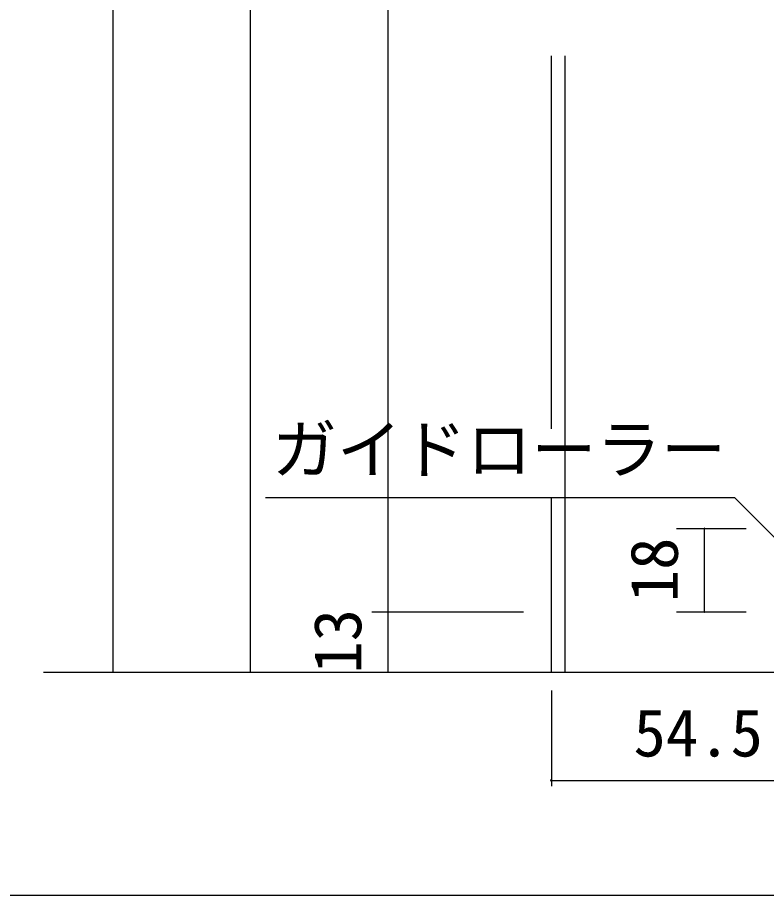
# Model space of a CAD drawing. Units: millimetres, scale not verified. Extents: x -800 to 800, y -554 to 554.
# Drawn here: x -594.8 to -433.2, y -27 to 162.5 of the extents above; entities that cross this region are included whole.
import ezdxf
from ezdxf.enums import TextEntityAlignment as Align

# ---------------------------------------------------------------- set-up
doc = ezdxf.new("R2010")
doc.units = ezdxf.units.MM
doc.header["$LTSCALE"] = 4
for name, color, linetype, lineweight in [('1-0', 7, 'Continuous', 25), ('1-4_0', 7, 'Continuous', 25), ('2-0', 7, 'Continuous', 25)]:
    doc.layers.add(name, color=color, linetype=linetype, lineweight=lineweight)
doc.styles.add('ＭＳ ゴシック', font='')
doc.styles.get('ＭＳ ゴシック').set_extended_font_data('MS Gothic')

msp = doc.modelspace()

# ---------------------------------------------------------------- linework, layer by layer
at = {"layer": '1-0'}
msp.add_lwpolyline([(152, -27), (-780, -27), (-780, 534)], dxfattribs=at)
at = {"layer": '1-4_0'}
msp.add_lwpolyline([(152, -27), (-780, -27), (-780, 534)], dxfattribs=at)
msp.add_lwpolyline([(152, -27), (-780, -27), (-780, 534)], dxfattribs=at)
at = {"layer": '2-0'}
for p, q in [((-574.225, 166.55), (-574.225, 21.197)), ((-544.574, 166.55), (-544.574, 21.197)), ((-514.925, 166.55), (-514.925, 21.197)), ((-479.624, 73.693), (-479.624, 154.212)), ((-476.623, 21.197), (-476.623, 154.212)), ((-541.281, 58.864), (-440.089, 58.864)), ((-479.624, 21.197), (-479.624, 58.863)), ((-440.089, 58.864), (-416.069, 34.847)), ((-452.623, 52.195), (-437.624, 52.195)), ((-446.624, 52.195), (-446.624, 34.195)), ((-446.585, 52.199), (-446.585, 52.195)), ((-518.339, 34.194), (-485.624, 34.194)), ((-514.885, 34.198), (-514.885, 34.194)), ((-452.623, 34.194), (-437.624, 34.194)), ((-446.585, 34.198), (-446.585, 34.194)), ((-589.173, 21.197), (-120.828, 21.197)), ((-574.186, 21.2), (-574.185, 21.197)), ((-544.535, 21.2), (-544.535, 21.197)), ((-514.885, 21.2), (-514.885, 21.197)), ((-479.624, 17.197), (-479.624, -3.411)), ((-479.624, -2.161), (-425.124, -2.161))]:
    msp.add_line(p, q, dxfattribs=at)
for centre, radius, start, end in [((-446.625, 52.195), 0.038, 165.79556, 171.35566), ((-446.626, 52.195), 0.0371, 171.35565, 177.07031), ((-446.621, 52.195), 0.042, 177.26898, 182.73102), ((-446.617, 52.195), 0.0457, 182.51198, 187.74671), ((-446.624, 52.195), 0.039, 160.37208, 165.79686), ((-446.62, 52.195), 0.0426, 187.74995, 193.16316), ((-446.623, 52.194), 0.0402, 193.1672, 198.73371), ((-446.623, 52.194), 0.0404, 149.81459, 155.05938), ((-446.623, 52.194), 0.0398, 155.0566, 160.3743), ((-446.624, 52.193), 0.0383, 198.73842, 204.42853), ((-446.626, 52.193), 0.0369, 204.43373, 210.21437), ((-446.622, 52.194), 0.0408, 144.60837, 149.81763), ((-446.626, 52.192), 0.036, 210.21983, 216.05614), ((-446.627, 52.192), 0.0355, 216.06162, 221.91864), ((-446.622, 52.194), 0.0408, 139.39943, 144.6114), ((-446.622, 52.194), 0.0406, 134.15054, 139.40218), ((-446.627, 52.192), 0.0355, 221.92391, 227.76818), ((-446.623, 52.194), 0.0402, 128.82792, 134.15275), ((-446.627, 52.192), 0.0357, 227.77305, 233.57399), ((-446.623, 52.195), 0.0396, 123.40354, 128.82929), ((-446.626, 52.193), 0.0364, 233.57834, 239.30914), ((-446.626, 52.194), 0.0373, 239.31291, 244.95103), ((-446.623, 52.195), 0.039, 117.85761, 123.40378), ((-446.624, 52.196), 0.0384, 112.18123, 117.85641), ((-446.625, 52.195), 0.0387, 244.9542, 250.48144), ((-446.624, 52.196), 0.0381, 106.37884, 112.17837), ((-446.625, 52.196), 0.0403, 250.48403, 255.88618), ((-446.624, 52.196), 0.038, 100.47, 106.37422), ((-446.624, 52.198), 0.0423, 255.88826, 261.15465), ((-446.624, 52.196), 0.0383, 94.48976, 100.46374), ((-446.624, 52.2), 0.0446, 261.15627, 266.27916), ((-446.624, 52.196), 0.0382, 88.47241, 94.54328), ((-446.624, 52.202), 0.0459, 266.22639, 271.27137), ((-446.624, 52.198), 0.0358, 82.21934, 88.42088), ((-446.624, 52.198), 0.0424, 271.28926, 276.5165), ((-446.624, 52.198), 0.0364, 76.19061, 82.21372), ((-446.624, 52.197), 0.0414, 276.5174, 281.78688), ((-446.624, 52.197), 0.0374, 70.3655, 76.1876), ((-446.623, 52.196), 0.0405, 281.78755, 287.10255), ((-446.624, 52.196), 0.0386, 64.74529, 70.3648), ((-446.623, 52.196), 0.0397, 287.1031, 292.46897), ((-446.625, 52.195), 0.0398, 59.3136, 64.74646), ((-446.623, 52.195), 0.0389, 292.46956, 297.8926), ((-446.626, 52.194), 0.0409, 54.04063, 59.31618), ((-446.623, 52.194), 0.0382, 297.89339, 303.37948), ((-446.626, 52.193), 0.0418, 48.88699, 54.04417), ((-446.622, 52.194), 0.0377, 303.38064, 308.93367), ((-446.622, 52.194), 0.0372, 308.93537, 314.55561), ((-446.626, 52.193), 0.0424, 43.80703, 48.89116), ((-446.627, 52.192), 0.0425, 38.75124, 43.81155), ((-446.622, 52.193), 0.0369, 314.55801, 320.24063), ((-446.622, 52.193), 0.0369, 320.24381, 325.9776), ((-446.626, 52.193), 0.0422, 33.66826, 38.75586), ((-446.626, 52.193), 0.0414, 28.50667, 33.67276), ((-446.622, 52.193), 0.0371, 325.98159, 331.74824), ((-446.625, 52.194), 0.0403, 23.21692, 28.51076), ((-446.622, 52.194), 0.0376, 331.75295, 337.52703), ((-446.623, 52.194), 0.0389, 17.75386, 23.22023), ((-446.625, 52.194), 0.04, 343.28753, 348.97677), ((-446.623, 52.194), 0.0386, 337.53226, 343.28206), ((-446.622, 52.195), 0.0374, 12.08013, 17.75592), ((-446.627, 52.195), 0.042, 348.98213, 354.57235), ((-446.62, 52.195), 0.0359, 6.17058, 12.08035), ((-446.629, 52.195), 0.0447, 354.57726, 0.03051), ((-514.916, 34.194), 0.0476, 172.41237, 177.49008), ((-514.917, 34.194), 0.0461, 167.30076, 172.4108), ((-514.921, 34.194), 0.0423, 177.28194, 182.71806), ((-514.926, 34.194), 0.0374, 182.92754, 188.59425), ((-514.918, 34.194), 0.0448, 162.16106, 167.29973), ((-514.924, 34.194), 0.0387, 188.59373, 194.06049), ((-514.923, 34.194), 0.0399, 194.05839, 199.34971), ((-514.919, 34.195), 0.0437, 156.99154, 162.16058), ((-514.922, 34.195), 0.041, 199.34648, 204.49787), ((-514.922, 34.195), 0.0417, 204.49388, 209.54844), ((-514.92, 34.195), 0.0426, 151.78516, 156.99156), ((-514.921, 34.196), 0.0415, 146.53024, 151.78559), ((-514.921, 34.195), 0.0421, 209.54399, 214.54965), ((-514.922, 34.196), 0.0404, 141.21141, 146.53094), ((-514.921, 34.195), 0.042, 214.54498, 219.55243), ((-514.923, 34.197), 0.0392, 135.811, 141.2122), ((-514.922, 34.195), 0.0414, 219.54776, 224.60875), ((-514.923, 34.194), 0.0404, 224.6043, 229.76987), ((-514.924, 34.198), 0.0381, 130.3107, 135.81166), ((-514.925, 34.198), 0.037, 124.69368, 130.31096), ((-514.923, 34.193), 0.0391, 229.76596, 235.08436), ((-514.924, 34.192), 0.0376, 235.08139, 240.59529), ((-514.925, 34.199), 0.0359, 118.94704, 124.69324), ((-514.926, 34.2), 0.035, 113.06453, 118.94558), ((-514.925, 34.19), 0.036, 240.59379, 246.33638), ((-514.926, 34.189), 0.0345, 246.33697, 252.32716), ((-514.926, 34.201), 0.0342, 107.0493, 113.06175), ((-514.926, 34.201), 0.0337, 100.91642, 107.04501), ((-514.926, 34.188), 0.0332, 252.33047, 258.56738), ((-514.926, 34.201), 0.0336, 94.69429, 100.91056), ((-514.926, 34.187), 0.0323, 258.57387, 265.03187), ((-514.926, 34.199), 0.0365, 88.47665, 94.51767), ((-514.926, 34.189), 0.0345, 265.22372, 271.60851), ((-514.926, 34.19), 0.0448, 83.2407, 88.67196), ((-514.926, 34.197), 0.0427, 271.41725, 277.11512), ((-514.926, 34.192), 0.0433, 77.74544, 83.23734), ((-514.926, 34.197), 0.0421, 277.12005, 282.77356), ((-514.926, 34.193), 0.0421, 72.20845, 77.74231), ((-514.926, 34.196), 0.0418, 282.7772, 288.3595), ((-514.926, 34.196), 0.0418, 288.36172, 293.8584), ((-514.925, 34.194), 0.0412, 66.64504, 72.20566), ((-514.925, 34.194), 0.0405, 61.06658, 66.64261), ((-514.926, 34.196), 0.0419, 293.85926, 299.26831), ((-514.925, 34.195), 0.0401, 55.48069, 61.06449), ((-514.926, 34.197), 0.0421, 299.26795, 304.59878), ((-514.925, 34.195), 0.0398, 49.89181, 55.47888), ((-514.926, 34.197), 0.0422, 304.5974, 309.86911), ((-514.925, 34.195), 0.0397, 44.30207, 49.89017), ((-514.926, 34.197), 0.0421, 309.86695, 315.10644), ((-514.925, 34.195), 0.0397, 38.7125, 44.30048), ((-514.926, 34.196), 0.0417, 315.10374, 320.34374), ((-514.925, 34.195), 0.0399, 33.1243, 38.71084), ((-514.925, 34.196), 0.0411, 320.34075, 325.6178), ((-514.925, 34.195), 0.0403, 325.61477, 330.96718), ((-514.925, 34.195), 0.0402, 27.54004, 33.12243), ((-514.926, 34.195), 0.0407, 21.96484, 27.53787), ((-514.924, 34.195), 0.0392, 330.96443, 336.4299), ((-514.926, 34.194), 0.0414, 16.40717, 21.96232), ((-514.923, 34.194), 0.0379, 336.4278, 342.04075), ((-514.927, 34.194), 0.0423, 10.87935, 16.40429), ((-514.921, 34.194), 0.0367, 342.03973, 347.8279), ((-514.928, 34.194), 0.0436, 5.39754, 10.87616), ((-514.919, 34.194), 0.0344, 353.81156, 359.98645), ((-514.92, 34.194), 0.0354, 347.82846, 353.80892), ((-446.616, 34.194), 0.0472, 172.36805, 177.48853), ((-446.621, 34.194), 0.0422, 177.27631, 182.72369), ((-446.626, 34.194), 0.0371, 182.92969, 188.64435), ((-446.625, 34.194), 0.038, 188.64434, 194.20444), ((-446.619, 34.194), 0.0438, 161.90189, 167.16851), ((-446.617, 34.194), 0.0454, 167.17, 172.36639), ((-446.624, 34.194), 0.039, 194.20314, 199.62792), ((-446.62, 34.195), 0.0424, 156.56704, 161.90055), ((-446.623, 34.194), 0.0398, 199.6257, 204.9434), ((-446.623, 34.195), 0.0404, 204.94062, 210.18541), ((-446.621, 34.195), 0.0412, 151.16671, 156.5658), ((-446.622, 34.196), 0.0402, 145.70073, 151.16549), ((-446.622, 34.195), 0.0408, 210.18237, 215.39163), ((-446.623, 34.196), 0.0393, 140.16845, 145.69943), ((-446.622, 34.195), 0.0408, 215.3886, 220.60057), ((-446.624, 34.197), 0.0385, 134.56988, 140.16692), ((-446.622, 34.195), 0.0406, 220.59782, 225.84946), ((-446.624, 34.197), 0.038, 128.90703, 134.56797), ((-446.623, 34.194), 0.0402, 225.84725, 231.17208), ((-446.624, 34.197), 0.0376, 123.18532, 128.90463), ((-446.623, 34.194), 0.0396, 231.17071, 236.59646), ((-446.624, 34.198), 0.0374, 117.41476, 123.18231), ((-446.623, 34.193), 0.039, 236.59622, 242.14239), ((-446.624, 34.193), 0.0384, 242.14359, 247.81877), ((-446.624, 34.198), 0.0375, 111.61091, 117.41109), ((-446.624, 34.197), 0.0378, 105.79528, 111.60662), ((-446.624, 34.193), 0.0381, 247.82163, 253.62116), ((-446.624, 34.196), 0.0386, 99.99504, 105.79048), ((-446.624, 34.192), 0.038, 253.62578, 259.53), ((-446.624, 34.195), 0.0398, 94.24199, 99.98993), ((-446.624, 34.193), 0.0383, 259.53626, 265.51024), ((-446.624, 34.195), 0.0403, 88.5538, 94.29676), ((-446.624, 34.193), 0.0382, 265.45672, 271.52759), ((-446.624, 34.198), 0.0375, 82.60792, 88.52014), ((-446.624, 34.19), 0.0358, 271.57912, 277.78066), ((-446.624, 34.198), 0.0374, 76.74886, 82.60364), ((-446.624, 34.191), 0.0364, 277.78628, 283.80939), ((-446.624, 34.198), 0.0376, 70.96693, 76.74577), ((-446.624, 34.192), 0.0374, 283.8124, 289.6345), ((-446.624, 34.197), 0.0379, 65.27024, 70.96498), ((-446.624, 34.193), 0.0386, 289.6352, 295.25471), ((-446.624, 34.197), 0.0384, 59.65765, 65.26927), ((-446.625, 34.194), 0.0398, 295.25354, 300.6864), ((-446.626, 34.195), 0.0409, 300.68382, 305.95937), ((-446.624, 34.196), 0.0389, 54.12065, 59.65744), ((-446.625, 34.196), 0.0395, 48.64554, 54.12095), ((-446.626, 34.196), 0.0418, 305.95583, 311.11301), ((-446.625, 34.195), 0.04, 43.2157, 48.64608), ((-446.626, 34.196), 0.0424, 311.10884, 316.19297), ((-446.627, 34.196), 0.0425, 316.18845, 321.24876), ((-446.625, 34.195), 0.0405, 37.81375, 43.21625), ((-446.626, 34.195), 0.0409, 32.42359, 37.81409), ((-446.626, 34.196), 0.0422, 321.24414, 326.33174), ((-446.626, 34.196), 0.0414, 326.32724, 331.49333), ((-446.626, 34.195), 0.0413, 27.03218, 32.42352), ((-446.625, 34.195), 0.0403, 331.48924, 336.78308), ((-446.626, 34.194), 0.0418, 21.63114, 27.03154), ((-446.627, 34.194), 0.0424, 16.21801, 21.62981), ((-446.628, 34.194), 0.0431, 10.79714, 16.21595), ((-446.623, 34.195), 0.0389, 336.77977, 342.24614), ((-446.629, 34.194), 0.0441, 5.38, 10.79435), ((-446.622, 34.194), 0.0374, 342.24408, 347.91987), ((-446.619, 34.194), 0.0345, 353.83165, 359.98246), ((-446.62, 34.194), 0.0359, 347.91965, 353.82942), ((-574.226, 21.196), 0.038, 165.79556, 171.35566), ((-574.227, 21.197), 0.0371, 171.35565, 177.07031), ((-574.22, 21.197), 0.0442, 182.63672, 187.90154), ((-574.225, 21.196), 0.039, 160.37208, 165.79686), ((-574.223, 21.197), 0.0403, 177.2202, 182.7798), ((-574.22, 21.197), 0.0438, 187.90225, 193.14359), ((-574.22, 21.196), 0.0433, 193.14359, 198.3686), ((-574.221, 21.196), 0.0429, 198.36802, 203.5897), ((-574.224, 21.196), 0.0404, 149.81459, 155.05938), ((-574.224, 21.196), 0.0398, 155.0566, 160.3743), ((-574.221, 21.196), 0.0424, 203.58871, 208.82467), ((-574.222, 21.196), 0.0418, 208.82347, 214.09436), ((-574.223, 21.195), 0.0408, 144.60837, 149.81763), ((-574.223, 21.195), 0.0408, 139.39943, 144.6114), ((-574.222, 21.195), 0.0411, 214.09315, 219.42094), ((-574.223, 21.196), 0.0406, 134.15054, 139.40218), ((-574.223, 21.195), 0.0403, 219.41997, 224.82601), ((-574.224, 21.196), 0.0402, 128.82792, 134.15275), ((-574.224, 21.194), 0.0395, 224.82555, 230.32838), ((-574.224, 21.196), 0.0396, 123.40354, 128.82929), ((-574.224, 21.194), 0.0387, 230.32872, 235.94174), ((-574.225, 21.193), 0.038, 235.94315, 241.6721), ((-574.224, 21.197), 0.039, 117.85761, 123.40378), ((-574.225, 21.197), 0.0384, 112.18123, 117.85641), ((-574.225, 21.193), 0.0375, 241.67482, 247.51548), ((-574.225, 21.198), 0.0381, 106.37884, 112.17837), ((-574.225, 21.192), 0.0372, 247.51964, 253.45598), ((-574.225, 21.198), 0.038, 100.47, 106.37422), ((-574.225, 21.193), 0.0374, 253.46155, 259.46495), ((-574.225, 21.197), 0.0383, 94.48976, 100.46374), ((-574.225, 21.193), 0.038, 259.47169, 265.50155), ((-574.225, 21.196), 0.04, 88.50703, 94.43576), ((-574.225, 21.195), 0.0399, 265.55444, 271.4969), ((-574.225, 21.194), 0.0417, 82.80007, 88.59449), ((-574.225, 21.197), 0.0414, 271.40309, 277.22977), ((-574.224, 21.196), 0.0398, 76.9289, 82.79287), ((-574.224, 21.195), 0.0393, 277.23702, 283.1775), ((-574.224, 21.197), 0.0386, 71.04126, 76.92195), ((-574.224, 21.193), 0.0379, 283.18506, 289.18413), ((-574.224, 21.198), 0.0379, 65.1842, 71.03512), ((-574.224, 21.192), 0.037, 289.1914, 295.19569), ((-574.224, 21.198), 0.0377, 59.39458, 65.17927), ((-574.224, 21.192), 0.0367, 295.20217, 301.16449), ((-574.224, 21.198), 0.0378, 53.69692, 59.39107), ((-574.224, 21.192), 0.0369, 301.1698, 307.0524), ((-574.224, 21.198), 0.0381, 48.10283, 53.69484), ((-574.224, 21.193), 0.0374, 307.05638, 312.83266), ((-574.224, 21.197), 0.0386, 42.61192, 48.10205), ((-574.224, 21.193), 0.0381, 312.83533, 318.49009), ((-574.225, 21.197), 0.0391, 37.21349, 42.61221), ((-574.225, 21.194), 0.0391, 318.49159, 324.01995), ((-574.225, 21.197), 0.0395, 31.88886, 37.21461), ((-574.226, 21.194), 0.0402, 324.02052, 329.42611), ((-574.225, 21.197), 0.0398, 26.61361, 31.89052), ((-574.227, 21.195), 0.0414, 329.426, 334.71875), ((-574.225, 21.196), 0.04, 21.35991, 26.61555), ((-574.228, 21.196), 0.0426, 334.71822, 339.91209), ((-574.225, 21.196), 0.04, 16.09871, 21.36188), ((-574.231, 21.196), 0.045, 345.02163, 350.06586), ((-574.229, 21.196), 0.0439, 339.91137, 345.02235), ((-574.225, 21.197), 0.0398, 10.80178, 16.10046), ((-574.225, 21.197), 0.0394, 5.44384, 10.80304), ((-574.233, 21.197), 0.0474, 355.05737, 0.01013), ((-574.232, 21.196), 0.0462, 350.0653, 355.05764), ((-544.575, 21.196), 0.039, 160.37208, 165.79686), ((-544.575, 21.196), 0.038, 165.79556, 171.35566), ((-544.576, 21.197), 0.0371, 171.35565, 177.07031), ((-544.573, 21.197), 0.0403, 177.2202, 182.7798), ((-544.569, 21.197), 0.0442, 182.63672, 187.90154), ((-544.57, 21.197), 0.0438, 187.90225, 193.14359), ((-544.57, 21.196), 0.0433, 193.14359, 198.3686), ((-544.571, 21.196), 0.0429, 198.36802, 203.5897), ((-544.574, 21.196), 0.0398, 155.0566, 160.3743), ((-544.573, 21.196), 0.0404, 149.81459, 155.05938), ((-544.571, 21.196), 0.0424, 203.58871, 208.82467), ((-544.572, 21.196), 0.0418, 208.82347, 214.09436), ((-544.573, 21.195), 0.0408, 144.60837, 149.81763), ((-544.573, 21.195), 0.0408, 139.39943, 144.6114), ((-544.572, 21.195), 0.0411, 214.09315, 219.42094), ((-544.573, 21.196), 0.0406, 134.15054, 139.40218), ((-544.573, 21.195), 0.0403, 219.41997, 224.82601), ((-544.573, 21.196), 0.0402, 128.82792, 134.15275), ((-544.573, 21.194), 0.0395, 224.82555, 230.32838), ((-544.574, 21.196), 0.0396, 123.40354, 128.82929), ((-544.574, 21.194), 0.0387, 230.32872, 235.94174), ((-544.574, 21.197), 0.039, 117.85761, 123.40378), ((-544.574, 21.193), 0.038, 235.94315, 241.6721), ((-544.574, 21.197), 0.0384, 112.18123, 117.85641), ((-544.574, 21.193), 0.0375, 241.67482, 247.51548), ((-544.575, 21.192), 0.0372, 247.51964, 253.45598), ((-544.574, 21.198), 0.0381, 106.37884, 112.17837), ((-544.574, 21.198), 0.038, 100.47, 106.37422), ((-544.574, 21.193), 0.0374, 253.46155, 259.46495), ((-544.574, 21.197), 0.0383, 94.48976, 100.46374), ((-544.574, 21.193), 0.038, 259.47169, 265.50155), ((-544.574, 21.196), 0.04, 88.50703, 94.43576), ((-544.574, 21.195), 0.0399, 265.55444, 271.4969), ((-544.574, 21.194), 0.0417, 82.80007, 88.59449), ((-544.574, 21.197), 0.0414, 271.40309, 277.22977), ((-544.574, 21.196), 0.0398, 76.9289, 82.79287), ((-544.574, 21.195), 0.0393, 277.23702, 283.1775), ((-544.574, 21.197), 0.0386, 71.04126, 76.92195), ((-544.574, 21.193), 0.0379, 283.18506, 289.18413), ((-544.574, 21.198), 0.0379, 65.1842, 71.03512), ((-544.573, 21.192), 0.037, 289.1914, 295.19569), ((-544.573, 21.198), 0.0377, 59.39458, 65.17927), ((-544.573, 21.192), 0.0367, 295.20217, 301.16449), ((-544.573, 21.198), 0.0378, 53.69692, 59.39107), ((-544.573, 21.192), 0.0369, 301.1698, 307.0524), ((-544.574, 21.198), 0.0381, 48.10283, 53.69484), ((-544.574, 21.193), 0.0374, 307.05638, 312.83266), ((-544.574, 21.197), 0.0386, 42.61192, 48.10205), ((-544.574, 21.193), 0.0381, 312.83533, 318.49009), ((-544.575, 21.194), 0.0391, 318.49159, 324.01995), ((-544.574, 21.197), 0.0391, 37.21349, 42.61221), ((-544.575, 21.197), 0.0395, 31.88886, 37.21461), ((-544.576, 21.194), 0.0402, 324.02052, 329.42611), ((-544.575, 21.197), 0.0398, 26.61361, 31.89052), ((-544.577, 21.195), 0.0414, 329.426, 334.71875), ((-544.575, 21.196), 0.04, 21.35991, 26.61555), ((-544.578, 21.196), 0.0426, 334.71822, 339.91209), ((-544.575, 21.196), 0.04, 16.09871, 21.36188), ((-544.579, 21.196), 0.0439, 339.91137, 345.02235), ((-544.575, 21.197), 0.0398, 10.80178, 16.10046), ((-544.58, 21.196), 0.045, 345.02163, 350.06586), ((-544.575, 21.197), 0.0394, 5.44384, 10.80304), ((-544.582, 21.197), 0.0474, 355.05737, 0.01013), ((-544.581, 21.196), 0.0462, 350.0653, 355.05764), ((-514.919, 21.197), 0.0446, 182.63496, 187.85567), ((-514.926, 21.197), 0.0374, 171.40575, 177.07246), ((-514.923, 21.197), 0.0404, 177.22595, 182.77405), ((-514.919, 21.197), 0.0445, 187.85614, 193.00978), ((-514.923, 21.196), 0.0399, 160.65029, 165.94161), ((-514.924, 21.196), 0.0387, 165.93951, 171.40627), ((-514.919, 21.197), 0.0444, 193.00922, 198.10596), ((-514.922, 21.196), 0.041, 155.50213, 160.65352), ((-514.919, 21.197), 0.0442, 198.10453, 203.16291), ((-514.922, 21.195), 0.0417, 150.45156, 155.50612), ((-514.919, 21.196), 0.0438, 203.16077, 208.20632), ((-514.921, 21.195), 0.0421, 145.45035, 150.45601), ((-514.92, 21.196), 0.0432, 208.20366, 213.26741), ((-514.921, 21.195), 0.042, 140.44757, 145.45502), ((-514.921, 21.196), 0.0423, 213.26441, 218.38138), ((-514.922, 21.196), 0.0414, 135.39125, 140.45224), ((-514.922, 21.195), 0.0411, 218.37828, 223.58582), ((-514.923, 21.196), 0.0404, 130.23013, 135.3957), ((-514.923, 21.194), 0.0397, 223.58288, 228.91868), ((-514.924, 21.193), 0.0382, 228.91626, 234.41591), ((-514.923, 21.197), 0.0391, 124.91564, 130.23404), ((-514.924, 21.199), 0.0376, 119.40471, 124.91861), ((-514.924, 21.191), 0.0366, 234.41443, 240.10821), ((-514.925, 21.2), 0.036, 113.66362, 119.40621), ((-514.925, 21.19), 0.0351, 240.10819, 246.01707), ((-514.926, 21.201), 0.0345, 107.67284, 113.66303), ((-514.926, 21.189), 0.0337, 246.01908, 252.15012), ((-514.926, 21.203), 0.0332, 101.43262, 107.66953), ((-514.926, 21.188), 0.0327, 252.15464, 258.49629), ((-514.926, 21.203), 0.0323, 94.96813, 101.42613), ((-514.926, 21.187), 0.0321, 258.50357, 265.02204), ((-514.926, 21.201), 0.0345, 88.39149, 94.77628), ((-514.926, 21.19), 0.0345, 265.21307, 271.61285), ((-514.926, 21.193), 0.0427, 82.88488, 88.58275), ((-514.926, 21.198), 0.0425, 271.41494, 277.14461), ((-514.926, 21.194), 0.0421, 77.22644, 82.87995), ((-514.926, 21.197), 0.0415, 277.14969, 282.87773), ((-514.926, 21.194), 0.0418, 71.6405, 77.2228), ((-514.926, 21.196), 0.041, 282.88194, 288.57878), ((-514.926, 21.194), 0.0418, 66.1416, 71.63828), ((-514.926, 21.196), 0.0408, 288.58196, 294.22721), ((-514.926, 21.194), 0.0419, 60.73169, 66.14074), ((-514.926, 21.196), 0.0408, 294.22931, 299.81231), ((-514.926, 21.196), 0.0409, 299.81342, 305.33275), ((-514.926, 21.194), 0.0421, 55.40122, 60.73205), ((-514.926, 21.194), 0.0422, 50.13089, 55.4026), ((-514.926, 21.196), 0.0411, 305.33301, 310.79525), ((-514.926, 21.194), 0.0421, 44.89356, 50.13305), ((-514.926, 21.196), 0.0413, 310.7949, 316.21291), ((-514.926, 21.194), 0.0417, 39.65626, 44.89626), ((-514.926, 21.197), 0.0415, 316.21217, 321.60318), ((-514.925, 21.194), 0.0411, 34.3822, 39.65925), ((-514.926, 21.197), 0.0416, 321.60228, 326.98579), ((-514.925, 21.195), 0.0403, 29.03282, 34.38523), ((-514.926, 21.197), 0.0416, 326.98498, 332.38073), ((-514.924, 21.195), 0.0392, 23.5701, 29.03557), ((-514.926, 21.197), 0.0415, 332.38024, 337.80616), ((-514.923, 21.196), 0.0379, 17.95925, 23.5722), ((-514.926, 21.197), 0.0414, 337.80622, 343.27642), ((-514.921, 21.196), 0.0367, 12.1721, 17.96027), ((-514.927, 21.197), 0.0417, 354.38136, 0.00443), ((-514.926, 21.197), 0.0414, 343.27723, 348.80016), ((-514.92, 21.196), 0.0354, 6.19108, 12.17154), ((-514.926, 21.197), 0.0415, 348.80188, 354.37864), ((-479.624, -2.161), 0.156, 0, 180), ((-479.624, -2.161), 0.156, 180, 0)]:
    msp.add_arc(centre, radius, start, end, dxfattribs=at)

# ---------------------------------------------------------------- texts
at = {"layer": '2-0', "style": 'ＭＳ ゴシック'}
for s, p in [('ガイドローラー', (-539.887, 61.081)), ('54.5', (-461.89, -0.088))]:
    msp.add_text(s, height=10.26, dxfattribs=at).set_placement(p, align=Align.BOTTOM_LEFT)
for s, p in [('18', (-449.258, 36.281)), ('13', (-517.56, 20.877))]:
    msp.add_text(s, height=10.26, rotation=90, dxfattribs=at).set_placement(p, align=Align.BOTTOM_LEFT)

doc.saveas('drawing.dxf')
